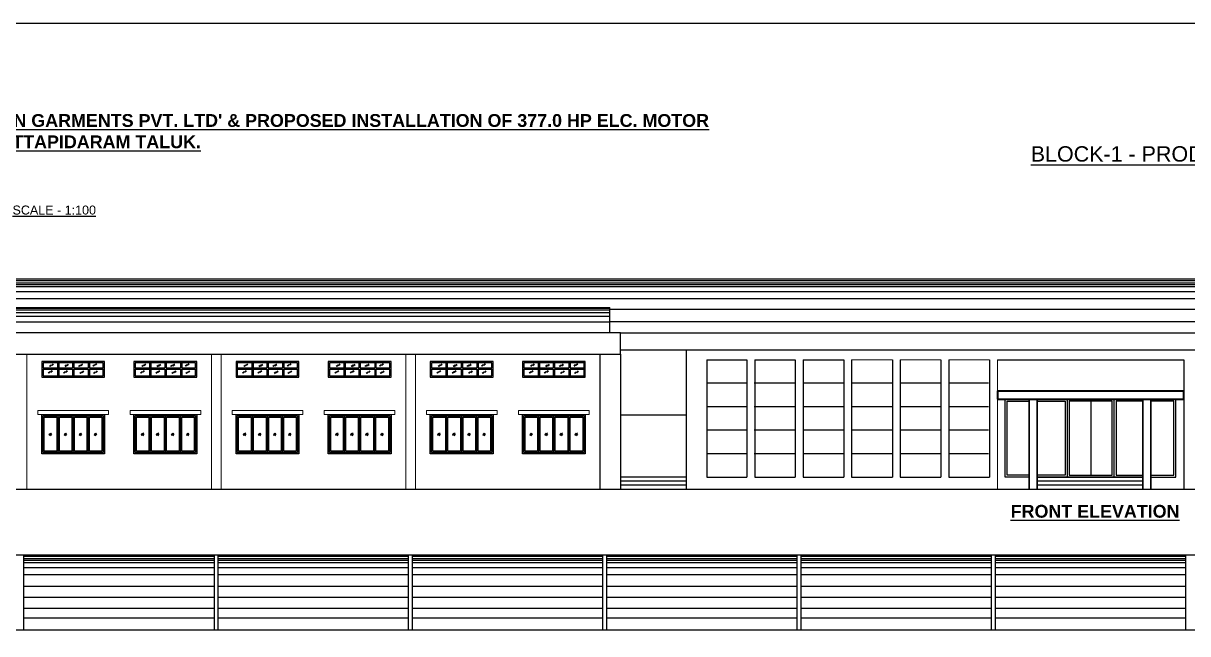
# Model space of a CAD drawing. Header units: metres. Extents: x 3715 to 4596, y 2418 to 2709.
# Drawn here: x 3857.26 to 3902.74, y 2523.94 to 2547.77 of the extents above; entities that cross this region are included whole.
import ezdxf

# ---------------------------------------------------------------- set-up
doc = ezdxf.new("R2010")
doc.units = ezdxf.units.M
doc.header["$MEASUREMENT"] = 0
doc.styles.get("Standard").update_dxf_attribs({"font": 'arial.ttf'})

msp = doc.modelspace()

# ---------------------------------------------------------------- linework, layer by layer
at = {"ltscale": 10}
for p, q in [((3971.28465, 2537.77918), (3826.62425, 2537.77918)), ((3971.28465, 2537.72163), (3826.62425, 2537.72163)), ((3971.28465, 2537.63211), (3826.62425, 2537.63211)), ((3826.62425, 2537.58014), (3971.28465, 2537.58014)), ((3826.62425, 2537.49143), (3971.28465, 2537.49143)), ((3971.28465, 2537.28681), (3826.62425, 2537.28681)), ((3971.28465, 2537.00931), (3826.62425, 2537.00931)), ((3834.24778, 2536.64886), (3880.17111, 2536.64886)), ((3834.24778, 2536.58039), (3880.17111, 2536.58039)), ((3834.24778, 2536.48261), (3880.17111, 2536.48261)), ((3834.24794, 2536.67616), (3880.17111, 2536.67616)), ((3880.17111, 2536.6656), (3834.24794, 2536.6656)), ((3880.17111, 2535.69202), (3880.17111, 2536.67616)), ((3880.17111, 2536.60899), (3917.73778, 2536.60899)), ((3834.24778, 2536.33165), (3880.17111, 2536.33165)), ((3834.24778, 2536.11541), (3880.17111, 2536.11541)), ((3880.17111, 2536.13003), (3917.73778, 2536.13003)), ((3880.58016, 2535.69202), (3834.24778, 2535.69202)), ((3880.58016, 2535.69202), (3917.32393, 2535.69202)), ((3880.58016, 2534.85335), (3880.58016, 2535.69202)), ((3834.24794, 2534.85335), (3880.58016, 2534.85335)), ((3879.78778, 2529.60224), (3879.78778, 2534.85335)), ((3895.61465, 2530.04891), (3895.61465, 2533.10224)), ((3898.03444, 2533.10224), (3898.03444, 2530.04891)), ((3898.95445, 2533.02557), (3898.95445, 2530.12557)), ((3899.87446, 2530.04891), (3899.87446, 2533.10224)), ((3902.28465, 2530.04891), (3902.28465, 2533.10224)), ((3883.15615, 2530.04891), (3880.58016, 2530.04891)), ((3883.15615, 2529.89557), (3880.58016, 2529.89557)), ((3883.15615, 2529.74224), (3880.58016, 2529.74224)), ((3896.55577, 2530.04891), (3895.61465, 2530.04891)), ((3900.99755, 2530.04891), (3896.8591, 2530.04891)), ((3896.8591, 2530.04891), (3900.99755, 2530.04891)), ((3900.99755, 2529.89557), (3896.8591, 2529.89557)), ((3900.99755, 2529.74224), (3896.8591, 2529.74224)), ((3901.30088, 2530.04891), (3902.28465, 2530.04891)), ((3823.90688, 2529.58891), (3974.73829, 2529.58891)), ((3971.28465, 2527.00781), (3826.62425, 2527.00781)), ((3864.71965, 2526.95026), (3857.27965, 2526.95026)), ((3872.30965, 2526.95026), (3864.86965, 2526.95026)), ((3879.89965, 2526.95026), (3872.45965, 2526.95026)), ((3887.48965, 2526.95026), (3880.04965, 2526.95026)), ((3895.07965, 2526.95026), (3887.63965, 2526.95026)), ((3902.66965, 2526.95026), (3895.22965, 2526.95026)), ((3864.71965, 2526.86074), (3857.27965, 2526.86074)), ((3857.27965, 2526.80877), (3864.71965, 2526.80877)), ((3857.27965, 2526.72006), (3864.71965, 2526.72006)), ((3864.71965, 2526.51544), (3857.27965, 2526.51544)), ((3872.30965, 2526.86074), (3864.86965, 2526.86074)), ((3864.86965, 2526.80877), (3872.30965, 2526.80877)), ((3864.86965, 2526.72006), (3872.30965, 2526.72006)), ((3872.30965, 2526.51544), (3864.86965, 2526.51544)), ((3879.89965, 2526.86074), (3872.45965, 2526.86074)), ((3872.45965, 2526.80877), (3879.89965, 2526.80877)), ((3872.45965, 2526.72006), (3879.89965, 2526.72006)), ((3879.89965, 2526.51544), (3872.45965, 2526.51544)), ((3887.48965, 2526.86074), (3880.04965, 2526.86074)), ((3880.04965, 2526.80877), (3887.48965, 2526.80877)), ((3880.04965, 2526.72006), (3887.48965, 2526.72006)), ((3887.48965, 2526.51544), (3880.04965, 2526.51544)), ((3895.07965, 2526.86074), (3887.63965, 2526.86074)), ((3887.63965, 2526.80877), (3895.07965, 2526.80877)), ((3887.63965, 2526.72006), (3895.07965, 2526.72006)), ((3895.07965, 2526.51544), (3887.63965, 2526.51544)), ((3902.66965, 2526.86074), (3895.22965, 2526.86074)), ((3895.22965, 2526.80877), (3902.66965, 2526.80877)), ((3895.22965, 2526.72006), (3902.66965, 2526.72006)), ((3902.66965, 2526.51544), (3895.22965, 2526.51544)), ((3864.71965, 2526.23794), (3857.27965, 2526.23794)), ((3872.30965, 2526.23794), (3864.86965, 2526.23794)), ((3879.89965, 2526.23794), (3872.45965, 2526.23794)), ((3887.48965, 2526.23794), (3880.04965, 2526.23794)), ((3895.07965, 2526.23794), (3887.63965, 2526.23794)), ((3902.66965, 2526.23794), (3895.22965, 2526.23794)), ((3864.71965, 2525.78205), (3857.27965, 2525.78205)), ((3872.30965, 2525.78205), (3864.86965, 2525.78205)), ((3879.89965, 2525.78205), (3872.45965, 2525.78205)), ((3887.48965, 2525.78205), (3880.04965, 2525.78205)), ((3895.07965, 2525.78205), (3887.63965, 2525.78205)), ((3902.66965, 2525.78205), (3895.22965, 2525.78205)), ((3864.71965, 2525.35866), (3857.27965, 2525.35866)), ((3872.30965, 2525.35866), (3864.86965, 2525.35866)), ((3879.89965, 2525.35866), (3872.45965, 2525.35866)), ((3887.48965, 2525.35866), (3880.04965, 2525.35866)), ((3895.07965, 2525.35866), (3887.63965, 2525.35866)), ((3902.66965, 2525.35866), (3895.22965, 2525.35866)), ((3864.71965, 2524.92065), (3857.27965, 2524.92065)), ((3872.30965, 2524.92065), (3864.86965, 2524.92065)), ((3879.89965, 2524.92065), (3872.45965, 2524.92065)), ((3887.48965, 2524.92065), (3880.04965, 2524.92065)), ((3895.07965, 2524.92065), (3887.63965, 2524.92065)), ((3902.66965, 2524.92065), (3895.22965, 2524.92065)), ((3864.71965, 2524.54198), (3857.27965, 2524.54198)), ((3872.30965, 2524.54198), (3864.86965, 2524.54198)), ((3879.89965, 2524.54198), (3872.45965, 2524.54198)), ((3887.48965, 2524.54198), (3880.04965, 2524.54198)), ((3895.07965, 2524.54198), (3887.63965, 2524.54198)), ((3902.66965, 2524.54198), (3895.22965, 2524.54198)), ((3963.66111, 2524.08198), (3834.24794, 2524.08198))]:
    msp.add_line(p, q, dxfattribs=at)
at = {"lineweight": 20, "ltscale": 10}
for p, q in [((3857.40111, 2529.60224), (3857.40111, 2534.85335)), ((3864.60778, 2529.60224), (3864.60778, 2534.85335)), ((3864.99111, 2529.60224), (3864.99111, 2534.85335)), ((3872.19778, 2529.60224), (3872.19778, 2534.85335)), ((3872.58111, 2529.60224), (3872.58111, 2534.85335))]:
    msp.add_line(p, q, dxfattribs=at)
at = {"lineweight": 25, "ltscale": 10}
for p, q in [((3879.78778, 2529.58891), (3879.78778, 2534.85335)), ((3880.58016, 2535.01891), (3914.73036, 2535.01891)), ((3880.58016, 2534.85335), (3880.58016, 2529.58891)), ((3883.15615, 2535.01891), (3883.15615, 2529.58891)), ((3883.96131, 2534.63557), (3885.52659, 2534.63557)), ((3883.96131, 2534.63557), (3883.96131, 2530.04891)), ((3885.52659, 2534.63557), (3885.52659, 2530.04891)), ((3885.83326, 2534.63557), (3887.41131, 2534.63557)), ((3885.83326, 2534.63557), (3885.83326, 2530.04891)), ((3887.41131, 2534.63557), (3887.41131, 2530.04891)), ((3887.71798, 2534.63557), (3889.30881, 2534.63557)), ((3887.71798, 2534.63557), (3887.71798, 2530.04891)), ((3889.30881, 2534.63557), (3889.30881, 2530.04891)), ((3889.61548, 2534.63557), (3889.61548, 2530.04891)), ((3891.20631, 2534.63557), (3891.20631, 2530.04891)), ((3891.51298, 2534.63557), (3891.51298, 2530.04891)), ((3893.10381, 2534.63557), (3893.10381, 2530.04891)), ((3893.41048, 2534.63557), (3893.41048, 2530.04891)), ((3895.00131, 2534.63557), (3895.00131, 2530.04891)), ((3895.30798, 2534.63557), (3902.59131, 2534.63557)), ((3902.59131, 2534.63557), (3902.59131, 2529.58891)), ((3880.58016, 2532.48891), (3883.12278, 2532.48891)), ((3883.96131, 2530.04891), (3885.52659, 2530.04891)), ((3885.83326, 2530.04891), (3887.41131, 2530.04891)), ((3887.71798, 2530.04891), (3889.30881, 2530.04891)), ((3889.61548, 2530.04891), (3891.20631, 2530.04891)), ((3891.51298, 2530.04891), (3893.10381, 2530.04891)), ((3893.41048, 2530.04891), (3895.00131, 2530.04891))]:
    msp.add_line(p, q, dxfattribs=at)
at = {"lineweight": 9, "ltscale": 10}
for p, q in [((3889.61548, 2534.63557), (3891.20631, 2534.63557)), ((3891.51298, 2534.63557), (3893.10381, 2534.63557)), ((3893.41048, 2534.63557), (3895.00131, 2534.63557)), ((3895.30798, 2534.63557), (3895.30798, 2529.58891))]:
    msp.add_line(p, q, dxfattribs=at)
at = {"ltscale": 6}
for p, q in [((3857.97607, 2534.26557), (3860.42941, 2534.26557)), ((3858.02718, 2534.31668), (3859.17718, 2534.31668)), ((3858.58941, 2534.52113), (3858.58941, 2534.31668)), ((3858.58941, 2534.26557), (3858.58941, 2534.01002)), ((3858.64052, 2534.52113), (3858.64052, 2534.31668)), ((3858.64052, 2534.26557), (3858.64052, 2534.01002)), ((3859.17718, 2534.52113), (3859.17718, 2534.31668)), ((3859.17718, 2534.26557), (3859.17718, 2534.01002)), ((3859.22829, 2534.52113), (3859.22829, 2534.31668)), ((3859.22829, 2534.31668), (3859.79052, 2534.31668)), ((3859.22829, 2534.26557), (3859.22829, 2534.01002)), ((3859.79052, 2534.52113), (3859.79052, 2534.31668)), ((3859.79052, 2534.26557), (3859.79052, 2534.01002)), ((3859.84163, 2534.52113), (3859.84163, 2534.31668)), ((3859.84163, 2534.26557), (3859.84163, 2534.01002)), ((3861.5794, 2534.26557), (3864.03274, 2534.26557)), ((3861.63052, 2534.31668), (3862.78052, 2534.31668)), ((3862.19274, 2534.52113), (3862.19274, 2534.31668)), ((3862.19274, 2534.26557), (3862.19274, 2534.01002)), ((3862.24385, 2534.52113), (3862.24385, 2534.31668)), ((3862.24385, 2534.26557), (3862.24385, 2534.01002)), ((3862.78052, 2534.52113), (3862.78052, 2534.31668)), ((3862.78052, 2534.26557), (3862.78052, 2534.01002)), ((3862.83163, 2534.52113), (3862.83163, 2534.31668)), ((3862.83163, 2534.31668), (3863.39385, 2534.31668)), ((3862.83163, 2534.26557), (3862.83163, 2534.01002)), ((3863.39385, 2534.52113), (3863.39385, 2534.31668)), ((3863.39385, 2534.26557), (3863.39385, 2534.01002)), ((3863.44496, 2534.52113), (3863.44496, 2534.31668)), ((3863.44496, 2534.26557), (3863.44496, 2534.01002)), ((3865.56607, 2534.26557), (3868.01941, 2534.26557)), ((3865.61718, 2534.31668), (3866.76718, 2534.31668)), ((3866.17941, 2534.52113), (3866.17941, 2534.31668)), ((3866.17941, 2534.26557), (3866.17941, 2534.01002)), ((3866.23052, 2534.52113), (3866.23052, 2534.31668)), ((3866.23052, 2534.26557), (3866.23052, 2534.01002)), ((3866.76718, 2534.52113), (3866.76718, 2534.31668)), ((3866.76718, 2534.26557), (3866.76718, 2534.01002)), ((3866.81829, 2534.52113), (3866.81829, 2534.31668)), ((3866.81829, 2534.31668), (3867.38052, 2534.31668)), ((3866.81829, 2534.26557), (3866.81829, 2534.01002)), ((3867.38052, 2534.52113), (3867.38052, 2534.31668)), ((3867.38052, 2534.26557), (3867.38052, 2534.01002)), ((3867.43163, 2534.52113), (3867.43163, 2534.31668)), ((3867.43163, 2534.26557), (3867.43163, 2534.01002)), ((3869.1694, 2534.26557), (3871.62274, 2534.26557)), ((3869.22052, 2534.31668), (3870.37052, 2534.31668)), ((3869.78274, 2534.52113), (3869.78274, 2534.31668)), ((3869.78274, 2534.26557), (3869.78274, 2534.01002)), ((3869.83385, 2534.52113), (3869.83385, 2534.31668)), ((3869.83385, 2534.26557), (3869.83385, 2534.01002)), ((3870.37052, 2534.52113), (3870.37052, 2534.31668)), ((3870.37052, 2534.26557), (3870.37052, 2534.01002)), ((3870.42163, 2534.52113), (3870.42163, 2534.31668)), ((3870.42163, 2534.31668), (3870.98385, 2534.31668)), ((3870.42163, 2534.26557), (3870.42163, 2534.01002)), ((3870.98385, 2534.52113), (3870.98385, 2534.31668)), ((3870.98385, 2534.26557), (3870.98385, 2534.01002)), ((3871.03496, 2534.52113), (3871.03496, 2534.31668)), ((3871.03496, 2534.26557), (3871.03496, 2534.01002)), ((3873.15607, 2534.26557), (3875.60941, 2534.26557)), ((3873.20718, 2534.31668), (3874.35718, 2534.31668)), ((3873.76941, 2534.52113), (3873.76941, 2534.31668)), ((3873.76941, 2534.26557), (3873.76941, 2534.01002)), ((3873.82052, 2534.52113), (3873.82052, 2534.31668)), ((3873.82052, 2534.26557), (3873.82052, 2534.01002)), ((3874.35718, 2534.52113), (3874.35718, 2534.31668)), ((3874.35718, 2534.26557), (3874.35718, 2534.01002)), ((3874.40829, 2534.52113), (3874.40829, 2534.31668)), ((3874.40829, 2534.31668), (3874.97052, 2534.31668)), ((3874.40829, 2534.26557), (3874.40829, 2534.01002)), ((3874.97052, 2534.52113), (3874.97052, 2534.31668)), ((3874.97052, 2534.26557), (3874.97052, 2534.01002)), ((3875.02163, 2534.52113), (3875.02163, 2534.31668)), ((3875.02163, 2534.26557), (3875.02163, 2534.01002)), ((3876.7594, 2534.26557), (3879.21274, 2534.26557)), ((3876.81052, 2534.31668), (3877.96052, 2534.31668)), ((3877.37274, 2534.52113), (3877.37274, 2534.31668)), ((3877.37274, 2534.26557), (3877.37274, 2534.01002)), ((3877.42385, 2534.52113), (3877.42385, 2534.31668)), ((3877.42385, 2534.26557), (3877.42385, 2534.01002)), ((3877.96052, 2534.52113), (3877.96052, 2534.31668)), ((3877.96052, 2534.26557), (3877.96052, 2534.01002)), ((3878.01163, 2534.52113), (3878.01163, 2534.31668)), ((3878.01163, 2534.31668), (3878.57385, 2534.31668)), ((3878.01163, 2534.26557), (3878.01163, 2534.01002)), ((3878.57385, 2534.52113), (3878.57385, 2534.31668)), ((3878.57385, 2534.26557), (3878.57385, 2534.01002)), ((3878.62496, 2534.52113), (3878.62496, 2534.31668)), ((3878.62496, 2534.26557), (3878.62496, 2534.01002)), ((3858.61496, 2531.02002), (3858.61496, 2532.45113)), ((3859.20274, 2531.02002), (3859.20274, 2532.45113)), ((3859.79052, 2531.02002), (3859.79052, 2532.45113)), ((3862.21829, 2531.02002), (3862.21829, 2532.45113)), ((3862.80607, 2531.02002), (3862.80607, 2532.45113)), ((3863.39385, 2531.02002), (3863.39385, 2532.45113)), ((3866.20496, 2531.02002), (3866.20496, 2532.45113)), ((3866.79274, 2531.02002), (3866.79274, 2532.45113)), ((3867.38052, 2531.02002), (3867.38052, 2532.45113)), ((3869.80829, 2531.02002), (3869.80829, 2532.45113)), ((3870.39607, 2531.02002), (3870.39607, 2532.45113)), ((3870.98385, 2531.02002), (3870.98385, 2532.45113)), ((3873.79496, 2531.02002), (3873.79496, 2532.45113)), ((3874.38274, 2531.02002), (3874.38274, 2532.45113)), ((3874.97052, 2531.02002), (3874.97052, 2532.45113)), ((3877.39829, 2531.02002), (3877.39829, 2532.45113)), ((3877.98607, 2531.02002), (3877.98607, 2532.45113)), ((3878.57385, 2531.02002), (3878.57385, 2532.45113)), ((3858.26019, 2531.71823), (3858.31407, 2531.7721)), ((3858.35831, 2531.77029), (3858.262, 2531.67398)), ((3858.36012, 2531.72604), (3858.30625, 2531.67217)), ((3858.84797, 2531.71823), (3858.90184, 2531.7721)), ((3858.94609, 2531.77029), (3858.84978, 2531.67398)), ((3858.9479, 2531.72604), (3858.89402, 2531.67217)), ((3859.43574, 2531.71823), (3859.48962, 2531.7721)), ((3859.53387, 2531.77029), (3859.43755, 2531.67398)), ((3859.53568, 2531.72604), (3859.4818, 2531.67217)), ((3860.02352, 2531.71823), (3860.0774, 2531.7721)), ((3860.12165, 2531.77029), (3860.02533, 2531.67398)), ((3860.12346, 2531.72604), (3860.06958, 2531.67217)), ((3861.86352, 2531.71823), (3861.9174, 2531.7721)), ((3861.96165, 2531.77029), (3861.86533, 2531.67398)), ((3861.96346, 2531.72604), (3861.90958, 2531.67217)), ((3862.4513, 2531.71823), (3862.50518, 2531.7721)), ((3862.54943, 2531.77029), (3862.45311, 2531.67398)), ((3862.55123, 2531.72604), (3862.49736, 2531.67217)), ((3863.03908, 2531.71823), (3863.09295, 2531.7721)), ((3863.1372, 2531.77029), (3863.04089, 2531.67398)), ((3863.13901, 2531.72604), (3863.08514, 2531.67217)), ((3863.62685, 2531.71823), (3863.68073, 2531.7721)), ((3863.72498, 2531.77029), (3863.62866, 2531.67398)), ((3863.72679, 2531.72604), (3863.67291, 2531.67217)), ((3865.85019, 2531.71823), (3865.90407, 2531.7721)), ((3865.94831, 2531.77029), (3865.852, 2531.67398)), ((3865.95012, 2531.72604), (3865.89625, 2531.67217)), ((3866.43797, 2531.71823), (3866.49184, 2531.7721)), ((3866.53609, 2531.77029), (3866.43978, 2531.67398)), ((3866.5379, 2531.72604), (3866.48402, 2531.67217)), ((3867.02574, 2531.71823), (3867.07962, 2531.7721)), ((3867.12387, 2531.77029), (3867.02755, 2531.67398)), ((3867.12568, 2531.72604), (3867.0718, 2531.67217)), ((3867.61352, 2531.71823), (3867.6674, 2531.7721)), ((3867.71165, 2531.77029), (3867.61533, 2531.67398)), ((3867.71346, 2531.72604), (3867.65958, 2531.67217)), ((3869.45352, 2531.71823), (3869.5074, 2531.7721)), ((3869.55165, 2531.77029), (3869.45533, 2531.67398)), ((3869.55346, 2531.72604), (3869.49958, 2531.67217)), ((3870.0413, 2531.71823), (3870.09518, 2531.7721)), ((3870.13943, 2531.77029), (3870.04311, 2531.67398)), ((3870.14123, 2531.72604), (3870.08736, 2531.67217)), ((3870.62908, 2531.71823), (3870.68295, 2531.7721)), ((3870.7272, 2531.77029), (3870.63089, 2531.67398)), ((3870.72901, 2531.72604), (3870.67514, 2531.67217)), ((3871.21685, 2531.71823), (3871.27073, 2531.7721)), ((3871.31498, 2531.77029), (3871.21866, 2531.67398)), ((3871.31679, 2531.72604), (3871.26291, 2531.67217)), ((3873.44019, 2531.71823), (3873.49407, 2531.7721)), ((3873.53831, 2531.77029), (3873.442, 2531.67398)), ((3873.54012, 2531.72604), (3873.48625, 2531.67217)), ((3874.02797, 2531.71823), (3874.08184, 2531.7721)), ((3874.12609, 2531.77029), (3874.02978, 2531.67398)), ((3874.1279, 2531.72604), (3874.07402, 2531.67217)), ((3874.61574, 2531.71823), (3874.66962, 2531.7721)), ((3874.71387, 2531.77029), (3874.61755, 2531.67398)), ((3874.71568, 2531.72604), (3874.6618, 2531.67217)), ((3875.20352, 2531.71823), (3875.2574, 2531.7721)), ((3875.30165, 2531.77029), (3875.20533, 2531.67398)), ((3875.30346, 2531.72604), (3875.24958, 2531.67217)), ((3877.04352, 2531.71823), (3877.0974, 2531.7721)), ((3877.14165, 2531.77029), (3877.04533, 2531.67398)), ((3877.14346, 2531.72604), (3877.08958, 2531.67217)), ((3877.6313, 2531.71823), (3877.68518, 2531.7721)), ((3877.72943, 2531.77029), (3877.63311, 2531.67398)), ((3877.73123, 2531.72604), (3877.67736, 2531.67217)), ((3878.21908, 2531.71823), (3878.27295, 2531.7721)), ((3878.3172, 2531.77029), (3878.22089, 2531.67398)), ((3878.31901, 2531.72604), (3878.26514, 2531.67217)), ((3878.80685, 2531.71823), (3878.86073, 2531.7721)), ((3878.90498, 2531.77029), (3878.80866, 2531.67398)), ((3878.90679, 2531.72604), (3878.85291, 2531.67217))]:
    msp.add_line(p, q, dxfattribs=at)
at = {"linetype": 'Continuous'}
for p, q in [((3858.23476, 2534.12799), (3858.29803, 2534.18239)), ((3858.25814, 2534.11562), (3858.3764, 2534.2173)), ((3858.28213, 2534.38427), (3858.3454, 2534.43867)), ((3858.30551, 2534.3719), (3858.42377, 2534.47358)), ((3858.33242, 2534.15431), (3858.39214, 2534.20565)), ((3858.37979, 2534.41059), (3858.43951, 2534.46193)), ((3858.82675, 2534.125), (3858.89002, 2534.1794)), ((3858.85012, 2534.11263), (3858.96839, 2534.21432)), ((3858.87411, 2534.38128), (3858.93738, 2534.43568)), ((3858.89749, 2534.36891), (3859.01576, 2534.4706)), ((3858.92441, 2534.15132), (3858.98413, 2534.20267)), ((3858.96554, 2534.40223), (3859.02526, 2534.45358)), ((3859.41, 2534.38522), (3859.48604, 2534.43962)), ((3859.44615, 2534.37286), (3859.56442, 2534.47454)), ((3859.46225, 2534.10923), (3859.52552, 2534.16363)), ((3859.48562, 2534.09686), (3859.60389, 2534.19855)), ((3859.51196, 2534.40425), (3859.57168, 2534.4556)), ((3859.55991, 2534.13555), (3859.61963, 2534.18689)), ((3859.97538, 2534.39705), (3860.03865, 2534.45145)), ((3859.99876, 2534.38468), (3860.11703, 2534.48637)), ((3860.00301, 2534.10923), (3860.06628, 2534.16363)), ((3860.02639, 2534.09686), (3860.14466, 2534.19855)), ((3860.07305, 2534.42337), (3860.13276, 2534.47472)), ((3860.10068, 2534.13555), (3860.1604, 2534.18689)), ((3861.83809, 2534.12799), (3861.90136, 2534.18239)), ((3861.86147, 2534.11562), (3861.97974, 2534.2173)), ((3861.88546, 2534.38427), (3861.94873, 2534.43867)), ((3861.90884, 2534.3719), (3862.0271, 2534.47358)), ((3861.93576, 2534.15431), (3861.99548, 2534.20565)), ((3861.98312, 2534.41059), (3862.04284, 2534.46193)), ((3862.43008, 2534.125), (3862.49335, 2534.1794)), ((3862.45346, 2534.11263), (3862.57172, 2534.21432)), ((3862.47745, 2534.38128), (3862.54071, 2534.43568)), ((3862.50082, 2534.36891), (3862.61909, 2534.4706)), ((3862.52774, 2534.15132), (3862.58746, 2534.20267)), ((3862.56887, 2534.40223), (3862.62859, 2534.45358)), ((3863.01333, 2534.38522), (3863.08938, 2534.43962)), ((3863.04949, 2534.37286), (3863.16775, 2534.47454)), ((3863.06558, 2534.10923), (3863.12885, 2534.16363)), ((3863.08896, 2534.09686), (3863.20722, 2534.19855)), ((3863.11529, 2534.40425), (3863.17501, 2534.4556)), ((3863.16324, 2534.13555), (3863.22296, 2534.18689)), ((3863.57872, 2534.39705), (3863.64199, 2534.45145)), ((3863.60209, 2534.38468), (3863.72036, 2534.48637)), ((3863.60635, 2534.10923), (3863.66962, 2534.16363)), ((3863.62973, 2534.09686), (3863.74799, 2534.19855)), ((3863.67638, 2534.42337), (3863.7361, 2534.47472)), ((3863.70401, 2534.13555), (3863.76373, 2534.18689)), ((3865.82476, 2534.12799), (3865.88803, 2534.18239)), ((3865.84814, 2534.11562), (3865.9664, 2534.2173)), ((3865.87213, 2534.38427), (3865.9354, 2534.43867)), ((3865.89551, 2534.3719), (3866.01377, 2534.47358)), ((3865.92242, 2534.15431), (3865.98214, 2534.20565)), ((3865.96979, 2534.41059), (3866.02951, 2534.46193)), ((3866.41675, 2534.125), (3866.48002, 2534.1794)), ((3866.44012, 2534.11263), (3866.55839, 2534.21432)), ((3866.46411, 2534.38128), (3866.52738, 2534.43568)), ((3866.48749, 2534.36891), (3866.60576, 2534.4706)), ((3866.51441, 2534.15132), (3866.57413, 2534.20267)), ((3866.55554, 2534.40223), (3866.61526, 2534.45358)), ((3867, 2534.38522), (3867.07604, 2534.43962)), ((3867.03615, 2534.37286), (3867.15442, 2534.47454)), ((3867.05225, 2534.10923), (3867.11552, 2534.16363)), ((3867.07562, 2534.09686), (3867.19389, 2534.19855)), ((3867.10196, 2534.40425), (3867.16168, 2534.4556)), ((3867.14991, 2534.13555), (3867.20963, 2534.18689)), ((3867.56538, 2534.39705), (3867.62865, 2534.45145)), ((3867.58876, 2534.38468), (3867.70703, 2534.48637)), ((3867.59301, 2534.10923), (3867.65628, 2534.16363)), ((3867.61639, 2534.09686), (3867.73466, 2534.19855)), ((3867.66305, 2534.42337), (3867.72276, 2534.47472)), ((3867.69068, 2534.13555), (3867.7504, 2534.18689)), ((3869.42809, 2534.12799), (3869.49136, 2534.18239)), ((3869.45147, 2534.11562), (3869.56974, 2534.2173)), ((3869.47546, 2534.38427), (3869.53873, 2534.43867)), ((3869.49884, 2534.3719), (3869.6171, 2534.47358)), ((3869.52576, 2534.15431), (3869.58548, 2534.20565)), ((3869.57312, 2534.41059), (3869.63284, 2534.46193)), ((3870.02008, 2534.125), (3870.08335, 2534.1794)), ((3870.04346, 2534.11263), (3870.16172, 2534.21432)), ((3870.06745, 2534.38128), (3870.13071, 2534.43568)), ((3870.09082, 2534.36891), (3870.20909, 2534.4706)), ((3870.11774, 2534.15132), (3870.17746, 2534.20267)), ((3870.15887, 2534.40223), (3870.21859, 2534.45358)), ((3870.60333, 2534.38522), (3870.67938, 2534.43962)), ((3870.63949, 2534.37286), (3870.75775, 2534.47454)), ((3870.65558, 2534.10923), (3870.71885, 2534.16363)), ((3870.67896, 2534.09686), (3870.79722, 2534.19855)), ((3870.70529, 2534.40425), (3870.76501, 2534.4556)), ((3870.75324, 2534.13555), (3870.81296, 2534.18689)), ((3871.16872, 2534.39705), (3871.23199, 2534.45145)), ((3871.19209, 2534.38468), (3871.31036, 2534.48637)), ((3871.19635, 2534.10923), (3871.25962, 2534.16363)), ((3871.21973, 2534.09686), (3871.33799, 2534.19855)), ((3871.26638, 2534.42337), (3871.3261, 2534.47472)), ((3871.29401, 2534.13555), (3871.35373, 2534.18689)), ((3873.41476, 2534.12799), (3873.47803, 2534.18239)), ((3873.43814, 2534.11562), (3873.5564, 2534.2173)), ((3873.46213, 2534.38427), (3873.5254, 2534.43867)), ((3873.48551, 2534.3719), (3873.60377, 2534.47358)), ((3873.51242, 2534.15431), (3873.57214, 2534.20565)), ((3873.55979, 2534.41059), (3873.61951, 2534.46193)), ((3874.00675, 2534.125), (3874.07002, 2534.1794)), ((3874.03012, 2534.11263), (3874.14839, 2534.21432)), ((3874.05411, 2534.38128), (3874.11738, 2534.43568)), ((3874.07749, 2534.36891), (3874.19576, 2534.4706)), ((3874.10441, 2534.15132), (3874.16413, 2534.20267)), ((3874.14554, 2534.40223), (3874.20526, 2534.45358)), ((3874.59, 2534.38522), (3874.66604, 2534.43962)), ((3874.62615, 2534.37286), (3874.74442, 2534.47454)), ((3874.64225, 2534.10923), (3874.70552, 2534.16363)), ((3874.66562, 2534.09686), (3874.78389, 2534.19855)), ((3874.69196, 2534.40425), (3874.75168, 2534.4556)), ((3874.73991, 2534.13555), (3874.79963, 2534.18689)), ((3875.15538, 2534.39705), (3875.21865, 2534.45145)), ((3875.17876, 2534.38468), (3875.29703, 2534.48637)), ((3875.18301, 2534.10923), (3875.24628, 2534.16363)), ((3875.20639, 2534.09686), (3875.32466, 2534.19855)), ((3875.25305, 2534.42337), (3875.31276, 2534.47472)), ((3875.28068, 2534.13555), (3875.34039, 2534.18689)), ((3877.01809, 2534.12799), (3877.08136, 2534.18239)), ((3877.04147, 2534.11562), (3877.15974, 2534.2173)), ((3877.06546, 2534.38427), (3877.12873, 2534.43867)), ((3877.08884, 2534.3719), (3877.2071, 2534.47358)), ((3877.11576, 2534.15431), (3877.17548, 2534.20565)), ((3877.16312, 2534.41059), (3877.22284, 2534.46193)), ((3877.61008, 2534.125), (3877.67335, 2534.1794)), ((3877.63346, 2534.11263), (3877.75172, 2534.21432)), ((3877.65745, 2534.38128), (3877.72071, 2534.43568)), ((3877.68082, 2534.36891), (3877.79909, 2534.4706)), ((3877.70774, 2534.15132), (3877.76746, 2534.20267)), ((3877.74887, 2534.40223), (3877.80859, 2534.45358)), ((3878.19333, 2534.38522), (3878.26938, 2534.43962)), ((3878.22949, 2534.37286), (3878.34775, 2534.47454)), ((3878.24558, 2534.10923), (3878.30885, 2534.16363)), ((3878.26896, 2534.09686), (3878.38722, 2534.19855)), ((3878.29529, 2534.40425), (3878.35501, 2534.4556)), ((3878.34324, 2534.13555), (3878.40296, 2534.18689)), ((3878.75872, 2534.39705), (3878.82199, 2534.45145)), ((3878.78209, 2534.38468), (3878.90036, 2534.48637)), ((3878.78635, 2534.10923), (3878.84962, 2534.16363)), ((3878.80973, 2534.09686), (3878.92799, 2534.19855)), ((3878.85638, 2534.42337), (3878.9161, 2534.47472)), ((3878.88401, 2534.13555), (3878.94373, 2534.18689))]:
    msp.add_line(p, q, dxfattribs=at)
at = {"ltscale": 0.5}
for p, q in [((3885.52659, 2533.71824), (3883.96131, 2533.71824)), ((3887.41131, 2533.71824), (3885.81173, 2533.71824)), ((3889.30881, 2533.71824), (3887.71798, 2533.71824)), ((3891.20631, 2533.71824), (3889.61548, 2533.71824)), ((3893.10381, 2533.71824), (3891.51298, 2533.71824)), ((3894.96701, 2533.71824), (3893.40173, 2533.71824)), ((3885.52659, 2532.80091), (3883.96131, 2532.80091)), ((3887.41131, 2532.80091), (3885.81173, 2532.80091)), ((3889.30881, 2532.80091), (3887.71798, 2532.80091)), ((3891.20631, 2532.80091), (3889.62826, 2532.80091)), ((3893.10381, 2532.80091), (3891.51298, 2532.80091)), ((3894.96701, 2532.80091), (3893.40173, 2532.80091)), ((3885.52659, 2531.88357), (3883.96131, 2531.88357)), ((3887.41131, 2531.88357), (3885.81173, 2531.88357)), ((3889.30881, 2531.88357), (3887.71798, 2531.88357)), ((3891.20631, 2531.88357), (3889.62826, 2531.88357)), ((3893.10381, 2531.88357), (3891.51298, 2531.88357)), ((3894.96701, 2531.88357), (3893.40173, 2531.88357)), ((3885.52659, 2530.96624), (3883.96131, 2530.96624)), ((3887.41131, 2530.96624), (3885.81173, 2530.96624)), ((3889.30881, 2530.96624), (3887.71798, 2530.96624)), ((3891.20631, 2530.96624), (3889.62826, 2530.96624)), ((3893.10381, 2530.96624), (3891.51298, 2530.96624)), ((3894.96701, 2530.96624), (3893.40173, 2530.96624))]:
    msp.add_line(p, q, dxfattribs=at)
at = {"lineweight": 35, "ltscale": 10}
for p, q in [((3896.55577, 2533.10224), (3896.55577, 2529.58891)), ((3896.8591, 2533.10224), (3896.8591, 2529.58891)), ((3900.99755, 2529.58891), (3900.99755, 2533.10224)), ((3901.30088, 2529.58891), (3901.30088, 2533.10224))]:
    msp.add_line(p, q, dxfattribs=at)
at = {"ltscale": 0.1}
for p, q in [((3857.27965, 2524.08198), (3857.27965, 2527.00781)), ((3864.71965, 2524.08198), (3864.71965, 2527.00781)), ((3864.86965, 2524.08198), (3864.86965, 2527.00781)), ((3872.30965, 2524.08198), (3872.30965, 2527.00781)), ((3872.45965, 2524.08198), (3872.45965, 2527.00781)), ((3879.89965, 2524.08198), (3879.89965, 2527.00781)), ((3880.04965, 2524.08198), (3880.04965, 2527.00781)), ((3887.48965, 2524.08198), (3887.48965, 2527.00781)), ((3887.63965, 2524.08198), (3887.63965, 2527.00781)), ((3895.07965, 2524.08198), (3895.07965, 2527.00781)), ((3895.22965, 2524.08198), (3895.22965, 2527.00781)), ((3902.66965, 2524.08198), (3902.66965, 2527.00781))]:
    msp.add_line(p, q, dxfattribs=at)
msp.add_lwpolyline([(3820.05361, 2547.77183), (3974.73829, 2547.77183), (3974.73829, 2499.76967), (3820.05361, 2499.76967)], close=True)
at = {"ltscale": 6}
for points in [[(3857.97607, 2533.95891), (3860.42941, 2533.95891), (3860.42941, 2534.57224), (3857.97607, 2534.57224)], [(3861.5794, 2533.95891), (3864.03274, 2533.95891), (3864.03274, 2534.57224), (3861.5794, 2534.57224)], [(3865.56607, 2533.95891), (3868.01941, 2533.95891), (3868.01941, 2534.57224), (3865.56607, 2534.57224)], [(3869.1694, 2533.95891), (3871.62274, 2533.95891), (3871.62274, 2534.57224), (3869.1694, 2534.57224)], [(3873.15607, 2533.95891), (3875.60941, 2533.95891), (3875.60941, 2534.57224), (3873.15607, 2534.57224)], [(3876.7594, 2533.95891), (3879.21274, 2533.95891), (3879.21274, 2534.57224), (3876.7594, 2534.57224)], [(3860.4294, 2530.96891), (3857.97607, 2530.96891), (3857.97607, 2532.50224), (3860.4294, 2532.50224)], [(3860.37829, 2531.02002), (3858.02718, 2531.02002), (3858.02718, 2532.45113), (3860.37829, 2532.45113)], [(3858.07829, 2532.40002), (3858.56385, 2532.40002), (3858.56385, 2531.07113), (3858.07829, 2531.07113)], [(3858.66607, 2532.40002), (3859.15163, 2532.40002), (3859.15163, 2531.07113), (3858.66607, 2531.07113)], [(3859.25385, 2532.40002), (3859.7394, 2532.40002), (3859.7394, 2531.07113), (3859.25385, 2531.07113)], [(3859.84163, 2532.40002), (3860.32718, 2532.40002), (3860.32718, 2531.07113), (3859.84163, 2531.07113)], [(3864.03274, 2530.96891), (3861.5794, 2530.96891), (3861.5794, 2532.50224), (3864.03274, 2532.50224)], [(3863.98163, 2531.02002), (3861.63052, 2531.02002), (3861.63052, 2532.45113), (3863.98163, 2532.45113)], [(3861.68163, 2532.40002), (3862.16718, 2532.40002), (3862.16718, 2531.07113), (3861.68163, 2531.07113)], [(3862.2694, 2532.40002), (3862.75496, 2532.40002), (3862.75496, 2531.07113), (3862.2694, 2531.07113)], [(3862.85718, 2532.40002), (3863.34274, 2532.40002), (3863.34274, 2531.07113), (3862.85718, 2531.07113)], [(3863.44496, 2532.40002), (3863.93052, 2532.40002), (3863.93052, 2531.07113), (3863.44496, 2531.07113)], [(3868.0194, 2530.96891), (3865.56607, 2530.96891), (3865.56607, 2532.50224), (3868.0194, 2532.50224)], [(3867.96829, 2531.02002), (3865.61718, 2531.02002), (3865.61718, 2532.45113), (3867.96829, 2532.45113)], [(3865.66829, 2532.40002), (3866.15385, 2532.40002), (3866.15385, 2531.07113), (3865.66829, 2531.07113)], [(3866.25607, 2532.40002), (3866.74163, 2532.40002), (3866.74163, 2531.07113), (3866.25607, 2531.07113)], [(3866.84385, 2532.40002), (3867.3294, 2532.40002), (3867.3294, 2531.07113), (3866.84385, 2531.07113)], [(3867.43163, 2532.40002), (3867.91718, 2532.40002), (3867.91718, 2531.07113), (3867.43163, 2531.07113)], [(3871.62274, 2530.96891), (3869.1694, 2530.96891), (3869.1694, 2532.50224), (3871.62274, 2532.50224)], [(3871.57163, 2531.02002), (3869.22052, 2531.02002), (3869.22052, 2532.45113), (3871.57163, 2532.45113)], [(3869.27163, 2532.40002), (3869.75718, 2532.40002), (3869.75718, 2531.07113), (3869.27163, 2531.07113)], [(3869.8594, 2532.40002), (3870.34496, 2532.40002), (3870.34496, 2531.07113), (3869.8594, 2531.07113)], [(3870.44718, 2532.40002), (3870.93274, 2532.40002), (3870.93274, 2531.07113), (3870.44718, 2531.07113)], [(3871.03496, 2532.40002), (3871.52052, 2532.40002), (3871.52052, 2531.07113), (3871.03496, 2531.07113)], [(3875.6094, 2530.96891), (3873.15607, 2530.96891), (3873.15607, 2532.50224), (3875.6094, 2532.50224)], [(3875.55829, 2531.02002), (3873.20718, 2531.02002), (3873.20718, 2532.45113), (3875.55829, 2532.45113)], [(3873.25829, 2532.40002), (3873.74385, 2532.40002), (3873.74385, 2531.07113), (3873.25829, 2531.07113)], [(3873.84607, 2532.40002), (3874.33163, 2532.40002), (3874.33163, 2531.07113), (3873.84607, 2531.07113)], [(3874.43385, 2532.40002), (3874.9194, 2532.40002), (3874.9194, 2531.07113), (3874.43385, 2531.07113)], [(3875.02163, 2532.40002), (3875.50718, 2532.40002), (3875.50718, 2531.07113), (3875.02163, 2531.07113)], [(3879.21274, 2530.96891), (3876.7594, 2530.96891), (3876.7594, 2532.50224), (3879.21274, 2532.50224)], [(3879.16163, 2531.02002), (3876.81052, 2531.02002), (3876.81052, 2532.45113), (3879.16163, 2532.45113)], [(3876.86163, 2532.40002), (3877.34718, 2532.40002), (3877.34718, 2531.07113), (3876.86163, 2531.07113)], [(3877.4494, 2532.40002), (3877.93496, 2532.40002), (3877.93496, 2531.07113), (3877.4494, 2531.07113)], [(3878.03718, 2532.40002), (3878.52274, 2532.40002), (3878.52274, 2531.07113), (3878.03718, 2531.07113)], [(3878.62496, 2532.40002), (3879.11052, 2532.40002), (3879.11052, 2531.07113), (3878.62496, 2531.07113)]]:
    msp.add_lwpolyline(points, close=True, dxfattribs=at)
for points in [[(3859.84163, 2534.31668), (3860.37829, 2534.31668), (3860.37829, 2534.52113), (3858.02718, 2534.52113), (3858.02718, 2534.31668)], [(3858.02718, 2534.26557), (3858.02718, 2534.01002), (3860.37829, 2534.01002), (3860.37829, 2534.26557)], [(3863.44496, 2534.31668), (3863.98163, 2534.31668), (3863.98163, 2534.52113), (3861.63052, 2534.52113), (3861.63052, 2534.31668)], [(3861.63052, 2534.26557), (3861.63052, 2534.01002), (3863.98163, 2534.01002), (3863.98163, 2534.26557)], [(3867.43163, 2534.31668), (3867.96829, 2534.31668), (3867.96829, 2534.52113), (3865.61718, 2534.52113), (3865.61718, 2534.31668)], [(3865.61718, 2534.26557), (3865.61718, 2534.01002), (3867.96829, 2534.01002), (3867.96829, 2534.26557)], [(3871.03496, 2534.31668), (3871.57163, 2534.31668), (3871.57163, 2534.52113), (3869.22052, 2534.52113), (3869.22052, 2534.31668)], [(3869.22052, 2534.26557), (3869.22052, 2534.01002), (3871.57163, 2534.01002), (3871.57163, 2534.26557)], [(3875.02163, 2534.31668), (3875.55829, 2534.31668), (3875.55829, 2534.52113), (3873.20718, 2534.52113), (3873.20718, 2534.31668)], [(3873.20718, 2534.26557), (3873.20718, 2534.01002), (3875.55829, 2534.01002), (3875.55829, 2534.26557)], [(3878.62496, 2534.31668), (3879.16163, 2534.31668), (3879.16163, 2534.52113), (3876.81052, 2534.52113), (3876.81052, 2534.31668)], [(3876.81052, 2534.26557), (3876.81052, 2534.01002), (3879.16163, 2534.01002), (3879.16163, 2534.26557)]]:
    msp.add_lwpolyline(points, dxfattribs=at)
at = {"lineweight": 40, "ltscale": 10}
msp.add_lwpolyline([(3895.30798, 2533.10224), (3902.59131, 2533.10224), (3902.59131, 2533.40891), (3895.30798, 2533.40891)], close=True, dxfattribs=at)
at = {"ltscale": 10}
for points in [[(3896.55577, 2530.12557), (3895.69131, 2530.12557), (3895.69131, 2533.02557), (3896.55577, 2533.02557)], [(3896.8591, 2533.02557), (3897.95777, 2533.02557), (3897.95777, 2530.12557), (3896.8591, 2530.12557)], [(3900.99755, 2533.02557), (3899.95112, 2533.02557), (3899.95112, 2530.12557), (3900.99755, 2530.12557)], [(3901.30088, 2530.12557), (3902.20798, 2530.12557), (3902.20798, 2533.02557), (3901.30088, 2533.02557)]]:
    msp.add_lwpolyline(points, dxfattribs=at)
msp.add_lwpolyline([(3898.11111, 2530.12557), (3899.79779, 2530.12557), (3899.79779, 2533.02557), (3898.11111, 2533.02557)], close=True, dxfattribs=at)
at = {"linetype": 'Continuous', "lineweight": 18, "ltscale": 2}
for points in [[(3860.58274, 2532.65557), (3857.82274, 2532.65557), (3857.82274, 2532.50224), (3860.58274, 2532.50224)], [(3864.18607, 2532.65557), (3861.42607, 2532.65557), (3861.42607, 2532.50224), (3864.18607, 2532.50224)], [(3868.17274, 2532.65557), (3865.41274, 2532.65557), (3865.41274, 2532.50224), (3868.17274, 2532.50224)], [(3871.77607, 2532.65557), (3869.01607, 2532.65557), (3869.01607, 2532.50224), (3871.77607, 2532.50224)], [(3875.76274, 2532.65557), (3873.00274, 2532.65557), (3873.00274, 2532.50224), (3875.76274, 2532.50224)], [(3879.36607, 2532.65557), (3876.60607, 2532.65557), (3876.60607, 2532.50224), (3879.36607, 2532.50224)]]:
    msp.add_lwpolyline(points, close=True, dxfattribs=at)

# ---------------------------------------------------------------- texts
at = {"attachment_point": 1}
for s, width, heights, insert, char_height in [("\\A1;{\\fArial|b1|i0|c0|p34;\\LPLAN SHOWING THE PROPOSED CONSTRUCTION OF INDUSTRIAL BUILDING FOR 'M/S OCTAVIAN GARMENTS PVT. LTD' & PROPOSED INSTALLATION OF 377.0 HP ELC. MOTOR  \\PBEARING S.NO : 60/3A, SIVAGNAPURAM ROAD, EPPODUMVENDRAN VILLAGE & PANCHAYAT, OTTAPIDARAM TALUK.\\H1.44331x; }", 89.0725229, [0], (3824.03483, 2544.22798), 0.5), ('{\\LBLOCK-1 - PRODUCTION HALL}', 35.5827369, [0], (3896.61321, 2542.9728), 0.6), ('{\\LSCALE - 1:100}', 4.134936, [0.87063], (3856.83545, 2540.65644), 0.35), ('{\\fArial|b1|i0|c0|p34;\\LFRONT ELEVATION}', 6.6074093, [0.97567], (3895.82811, 2528.97028), 0.5)]:
    msp.add_mtext_dynamic_manual_height_columns(s, width=width, gutter_width=1, heights=heights, dxfattribs=dict(at, insert=insert, char_height=char_height))

doc.saveas('drawing.dxf')
